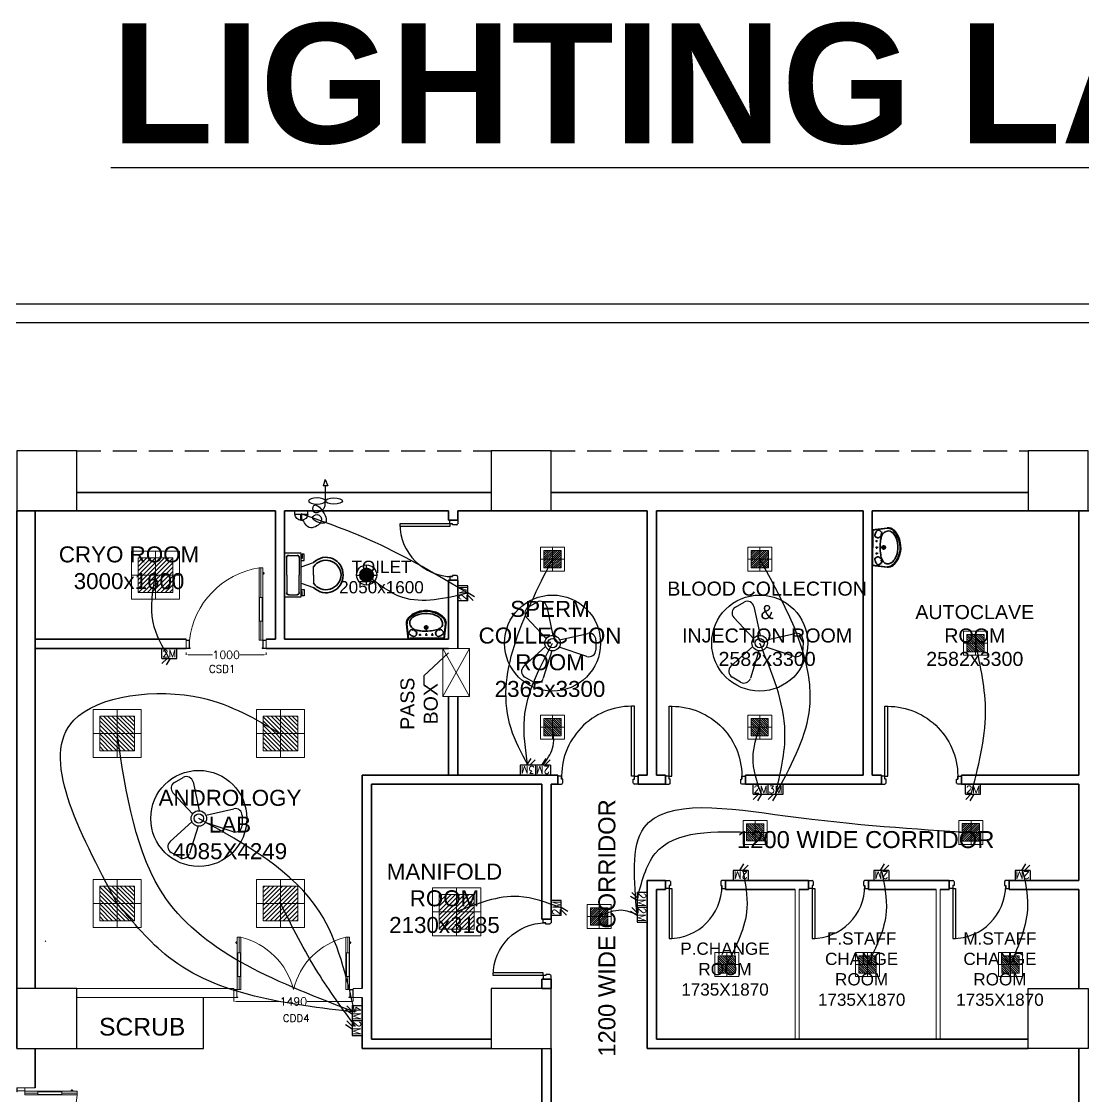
# Model space of a CAD drawing. Extents: x 3505867 to 3988380, y -625948 to -590408.
# Drawn here: x 3564364 to 3577633, y -603838 to -590408 of the extents above; entities that cross this region are included whole.
import ezdxf
from ezdxf.enums import TextEntityAlignment as Align

# ---------------------------------------------------------------- set-up
doc = ezdxf.new("R2010")
doc.units = 0
doc.header["$LTSCALE"] = 6
doc.header["$MEASUREMENT"] = 0
doc.linetypes.add('CONTINU', pattern=[0])
doc.linetypes.add('HIDDEN', pattern=[0.375, 0.25, -0.125])
doc.layers.get('0').update_dxf_attribs({"linetype": 'CONTINUOUS'})
doc.layers.get('Defpoints').update_dxf_attribs({"linetype": 'CONTINUOUS'})
for name, color, linetype, lineweight in [('1200 Door', 144, 'CONTINUOUS', 5), ('Double Leaf Door', 4, 'CONTINUOUS', 18), ('ELE-24W EMERGENCY  LED LIGHT', 5, 'CONTINUOUS', 18), ('ELE-24W LED LIGHT', 1, 'CONTINUOUS', 18), ('ELE-36W EMERGENCY  LED LIGHT', 7, 'CONTINUOUS', 18), ('ELE-36W LED LIGHT', 210, 'CONTINUOUS', 18), ('P-Wall', 36, 'CONTINUOUS', 35), ('Single Leaf Door', 4, 'CONTINUOUS', 18), ('WALL', 10, 'CONTINUOUS', 35), ('WIN', 151, 'CONTINUOUS', 9)]:
    doc.layers.add(name, color=color, linetype=linetype, lineweight=lineweight)
for name, color, linetype in [('24W RAW POWER', 1, 'CONTINUOUS'), ('24W UPS POWER LIGHT', 5, 'CONTINUOUS'), ('Chajja', 7, 'CONTINUOUS'), ('COL', 5, 'CONTINUOUS'), ('DIM', 7, 'CONTINUOUS'), ('DOOR', 44, 'CONTINUOUS'), ('ELE 36W EMERGENCY LIGHT', 5, 'CONTINUOUS'), ('ELE 36W LED LIGHT', 6, 'CONTINUOUS'), ('ELE-1200MM CEILINGFAN', 6, 'CONTINUOUS'), ('ELE-12W LED', 1, 'CONTINUOUS'), ('ELE-2M RAW P.SB', 40, 'CONTINUOUS'), ('ELE-2M UPS P.SB', 3, 'CONTINUOUS'), ('ELE-3M RAW P.SB', 40, 'CONTINUOUS'), ('ELE-4M RAW P.SB', 7, 'CONTINUOUS'), ('ELE-EXHAUST FAN', 10, 'CONTINUOUS'), ('furniture', 33, 'CONTINUOUS'), ('TITLE', 7, 'CONTINUOUS')]:
    doc.layers.add(name, color=color, linetype=linetype)
doc.layers.add('ELE-LIGHTING WIRING', color=7, linetype='CONTINUOUS', true_color=0x63d7b6)
doc.styles.add('ARIAL', font='')
doc.styles.add('ROMANS', font='romans.shx')
doc.styles.get("Standard").update_dxf_attribs({"font": 'SIMPLEX'})
doc.styles.get('ARIAL').set_extended_font_data('Arial')
doc.dimstyles.new('AEPL1', dxfattribs={"dimtxt": 100, "dimasz": 25, "dimexe": 1.25, "dimexo": 50, "dimtad": 0, "dimdec": 0, "dimtxsty": 'ROMANS', "dimcen": 2.5, "dimclrd": 250, "dimclre": 250, "dimadec": 0, "dimazin": 0, "dimtfac": 1, "dimtdec": 0, "dimtmove": 0, "dimatfit": 3, "dimfxl": 1, "dimlwd": 0, "dimlwe": 0, "dimarcsym": 0})
doc.dimstyles.new('TEXT', dxfattribs={"dimscale": 0, "dimtxt": 500, "dimasz": 100, "dimexe": 75, "dimexo": 100, "dimgap": 50, "dimtad": 0, "dimdec": 0, "dimzin": 0, "dimdsep": 46, "dimtxsty": 'ARIAL', "dimblk": 'OBLIQUE', "dimcen": 0.09, "dimdle": 100, "dimclrd": 256, "dimclre": 256, "dimclrt": 6, "dimadec": 0, "dimazin": 0, "dimtfac": 1, "dimtdec": 0, "dimtofl": 0, "dimtmove": 2, "dimatfit": 3, "dimfxl": 1, "dimfrac": 2, "dimtolj": 1, "dimtzin": 0, "dimarcsym": 0})

# ---------------------------------------------------------------- blocks, each defined once
blk = doc.blocks.new('A$C19B8274B')
at = {"layer": 'DOOR'}
for p, q in [((-45, 925), (-80, 925)), ((-80, 50), (-80, 925)), ((-45, 50), (-45, 925)), ((-45, 50), (-80, 50)), ((-955, -50), (-955, -47.5)), ((-940, -35), (-942.5, -35)), ((-60, -35), (-57.5, -35)), ((-45, -50), (-45, -47.5))]:
    blk.add_line(p, q, dxfattribs=at)
for points in [[(-940, 15), (-955, 15), (-955, 50), (-1000, 50), (-1000, -50), (-955, -50)], [(-940, -35), (-940, 15)], [(-60, 15), (-45, 15), (-45, 50), (0, 50), (0, -50), (-45, -50)], [(-60, -35), (-60, 15)]]:
    blk.add_lwpolyline(points, dxfattribs=at)
at = {"layer": 'DOOR', "color": 145}
blk.add_arc((-80, 50), 875, 90, 182.29244, dxfattribs=at)
at = {"layer": 'DOOR'}
for centre, start, end in [((-955, -35), 270, 0), ((-45, -35), 180, 270)]:
    blk.add_arc(centre, 12.5, start, end, dxfattribs=at)
blk = doc.blocks.new('750')
at = {"layer": 'DOOR'}
for p, q in [((-50, 705), (-47.5, 705)), ((-35, 690), (-35, 692.5)), ((-50, 45), (-47.5, 45)), ((-35, 60), (-35, 57.5)), ((50, 45), (50, 80)), ((50, 80), (675, 80)), ((50, 45), (675, 45)), ((675, 45), (675, 80))]:
    blk.add_line(p, q, dxfattribs=at)
for points in [[(15, 690), (15, 705), (50, 705), (50, 750), (-50, 750), (-50, 705)], [(-35, 690), (15, 690)], [(15, 60), (15, 45), (50, 45), (50, 0), (-50, 0), (-50, 45)], [(-35, 60), (15, 60)]]:
    blk.add_lwpolyline(points, dxfattribs=at)
for centre, start, end in [((-35, 705), 180, 270), ((-35, 45), 90, 180)]:
    blk.add_arc(centre, 12.5, start, end, dxfattribs=at)
at = {"layer": 'DOOR', "color": 145}
blk.add_arc((15, 45), 660, 0, 90, dxfattribs=at)
blk = doc.blocks.new('_Oblique')
at = {"color": 0, "linetype": 'ByBlock', "lineweight": -2}
blk.add_line((-0.5, -0.5), (0.5, 0.5), dxfattribs=at)
blk = doc.blocks.new('*D130')
at = {"layer": 'Defpoints', "color": 0, "linetype": 'ByBlock'}
for p in [(-26230, 11392), (-24740, 11392), (-24740, 11287)]:
    blk.add_point(p, dxfattribs=at)
at = {"layer": 'DIM', "color": 250, "linetype": 'ByBlock', "lineweight": 0}
for p, q in [((-26230, 11342), (-26230, 11286)), ((-26205, 11287), (-25655, 11287)), ((-24765, 11287), (-25315, 11287)), ((-24740, 11342), (-24740, 11286))]:
    blk.add_line(p, q, dxfattribs=at)
at = {"layer": 'DIM', "color": 250, "linetype": 'ByBlock'}
for points in [[(-26205, 11291), (-26205, 11283), (-26230, 11287)], [(-24765, 11283), (-24765, 11291), (-24740, 11287)]]:
    blk.add_solid(points, dxfattribs=at)
at = {"layer": 'DIM', "color": 0, "linetype": 'ByBlock', "insert": (-25485, 11287), "char_height": 100, "attachment_point": 5, "style": 'ROMANS'}
blk.add_mtext('1490', dxfattribs=at)
blk = doc.blocks.new('1500x2100x100 DD')
at = {"layer": 'Double Leaf Door'}
for points in [[(49, 264), (54, 264), (54, 560), (49, 560)], [(93, 560), (88, 560), (88, 264), (93, 264)], [(1407, 560), (1412, 560), (1412, 264), (1407, 264)], [(1451, 264), (1446, 264), (1446, 560), (1451, 560)]]:
    blk.add_hatch(color=6, dxfattribs=at).paths.add_polyline_path(points)
at = {"layer": 'Double Leaf Door', "color": 8}
for p, q in [((35, 697), (35, 679)), ((49, 699), (37, 699)), ((37, 677), (49, 677)), ((49, 100), (49, 754)), ((49, 754), (93, 754)), ((49, 699), (49, 677)), ((71, 560), (71, 754)), ((93, 754), (93, 100)), ((1451, 754), (1407, 754)), ((1407, 754), (1407, 100)), ((1429, 560), (1429, 754)), ((1451, 100), (1451, 754)), ((1451, 699), (1463, 699)), ((1451, 699), (1451, 677)), ((1463, 677), (1451, 677)), ((1465, 697), (1465, 679)), ((71, 100), (71, 264)), ((1429, 100), (1429, 264)), ((5, 100), (5, 0)), ((45, 100), (5, 100)), ((5, 0), (45, 0)), ((7, 98), (7, 2)), ((43, 98), (7, 98)), ((7, 2), (45, 2)), ((43, 3), (43, 98)), ((55, 3), (43, 3)), ((45, 5), (45, 100)), ((57, 5), (45, 5)), ((45, 2), (55, 2)), ((45, 0), (57, 0)), ((93, 100), (49, 100)), ((55, 2), (55, 3)), ((57, 0), (57, 5)), ((1407, 100), (1451, 100)), ((1443, 0), (1443, 5)), ((1443, 5), (1455, 5)), ((1455, 0), (1443, 0)), ((1445, 2), (1445, 3)), ((1445, 3), (1457, 3)), ((1455, 2), (1445, 2)), ((1455, 5), (1455, 100)), ((1455, 100), (1495, 100)), ((1493, 2), (1455, 2)), ((1495, 0), (1455, 0)), ((1457, 3), (1457, 98)), ((1457, 98), (1493, 98)), ((1493, 98), (1493, 2)), ((1495, 100), (1495, 0))]:
    blk.add_line(p, q, dxfattribs=at)
at = {"layer": 'Double Leaf Door', "color": 6}
for p, q in [((93, 560), (49, 560)), ((49, 560), (49, 264)), ((54, 264), (54, 560)), ((88, 264), (88, 560)), ((93, 264), (93, 560)), ((1407, 264), (1407, 560)), ((1407, 560), (1451, 560)), ((1412, 264), (1412, 560)), ((1446, 264), (1446, 560)), ((1451, 560), (1451, 264)), ((49, 264), (93, 264)), ((1451, 264), (1407, 264))]:
    blk.add_line(p, q, dxfattribs=at)
at = {"layer": 'Double Leaf Door', "color": 6, "ltscale": 100}
for p, q in [((88, 560), (88, 264)), ((1412, 560), (1412, 264))]:
    blk.add_line(p, q, dxfattribs=at)
at = {"layer": 'Double Leaf Door', "color": 6}
for points in [[(49, 560), (49, 264), (54, 264), (54, 560), (49, 560)], [(93, 560), (93, 264), (88, 264), (88, 560), (93, 560)], [(1407, 560), (1407, 264), (1412, 264), (1412, 560), (1407, 560)], [(1451, 560), (1451, 264), (1446, 264), (1446, 560), (1451, 560)]]:
    blk.add_lwpolyline(points, dxfattribs=at)
at = {"layer": 'Double Leaf Door', "ltscale": 5000}
for points in [[(49, 560), (49, 264), (54, 264), (54, 560), (49, 560)], [(1451, 560), (1451, 264), (1446, 264), (1446, 560), (1451, 560)]]:
    blk.add_lwpolyline(points, dxfattribs=at)
at = {"layer": 'Double Leaf Door', "color": 8}
for centre, radius, start, end in [((35, 688), 3.72, 90, 270), ((37, 697), 1.98, 90, 180), ((37, 679), 1.98, 180, 270), ((-111, -108), 886, 13.5745, 76.6836), ((1611, -108), 886, 103.3164, 166.4255), ((1463, 697), 1.98, 0, 90), ((1463, 679), 1.98, 270, 0), ((1465, 688), 3.72, 270, 90)]:
    blk.add_arc(centre, radius, start, end, dxfattribs=at)
blk = doc.blocks.new('1800x100')
at = {"layer": 'Double Leaf Door'}
for points in [[(101628, -31395), (101633, -31395), (101633, -31098), (101628, -31098)], [(101672, -31098), (101667, -31098), (101667, -31395), (101672, -31395)], [(103256, -31098), (103261, -31098), (103261, -31395), (103256, -31395)], [(103300, -31395), (103295, -31395), (103295, -31098), (103300, -31098)]]:
    blk.add_hatch(color=6, dxfattribs=at).paths.add_polyline_path(points)
at = {"layer": 'Double Leaf Door', "color": 8}
for p, q in [((101613, -30962), (101613, -30980)), ((101628, -30960), (101615, -30960)), ((101615, -30982), (101628, -30982)), ((101628, -31558), (101628, -30904)), ((101628, -30904), (101672, -30904)), ((101628, -30960), (101628, -30982)), ((101650, -31098), (101650, -30904)), ((101672, -30904), (101672, -31558)), ((103300, -30904), (103256, -30904)), ((103256, -30904), (103256, -31558)), ((103278, -31098), (103278, -30904)), ((103300, -31558), (103300, -30904)), ((103300, -30960), (103312, -30960)), ((103300, -30960), (103300, -30982)), ((103312, -30982), (103300, -30982)), ((103314, -30962), (103314, -30980)), ((101650, -31558), (101650, -31395)), ((103278, -31558), (103278, -31395)), ((101584, -31558), (101584, -31658)), ((101624, -31558), (101584, -31558)), ((101586, -31560), (101586, -31656)), ((101622, -31560), (101586, -31560)), ((101622, -31655), (101622, -31560)), ((101624, -31654), (101624, -31558)), ((101672, -31558), (101628, -31558)), ((103256, -31558), (103300, -31558)), ((103304, -31654), (103304, -31558)), ((103304, -31558), (103344, -31558)), ((103306, -31655), (103306, -31560)), ((103306, -31560), (103342, -31560)), ((103342, -31560), (103342, -31656)), ((103344, -31558), (103344, -31658)), ((101584, -31658), (101624, -31658)), ((101586, -31656), (101624, -31656)), ((101634, -31655), (101622, -31655)), ((101636, -31654), (101624, -31654)), ((101624, -31656), (101634, -31656)), ((101624, -31658), (101636, -31658)), ((101634, -31656), (101634, -31655)), ((101636, -31658), (101636, -31654)), ((103292, -31658), (103292, -31654)), ((103292, -31654), (103304, -31654)), ((103304, -31658), (103292, -31658)), ((103294, -31656), (103294, -31655)), ((103294, -31655), (103306, -31655)), ((103304, -31656), (103294, -31656)), ((103342, -31656), (103304, -31656)), ((103344, -31658), (103304, -31658))]:
    blk.add_line(p, q, dxfattribs=at)
at = {"layer": 'Double Leaf Door', "color": 6}
for p, q in [((101672, -31098), (101628, -31098)), ((101628, -31098), (101628, -31395)), ((101633, -31395), (101633, -31098)), ((101667, -31395), (101667, -31098)), ((101672, -31395), (101672, -31098)), ((103256, -31395), (103256, -31098)), ((103256, -31098), (103300, -31098)), ((103261, -31395), (103261, -31098)), ((103295, -31395), (103295, -31098)), ((103300, -31098), (103300, -31395)), ((101628, -31395), (101672, -31395)), ((103300, -31395), (103256, -31395))]:
    blk.add_line(p, q, dxfattribs=at)
at = {"layer": 'Double Leaf Door', "color": 6, "ltscale": 100}
for p, q in [((101667, -31098), (101667, -31395)), ((103261, -31098), (103261, -31395))]:
    blk.add_line(p, q, dxfattribs=at)
at = {"layer": 'Double Leaf Door', "color": 6}
for points in [[(101628, -31098), (101628, -31395), (101633, -31395), (101633, -31098), (101628, -31098)], [(101672, -31098), (101672, -31395), (101667, -31395), (101667, -31098), (101672, -31098)], [(103256, -31098), (103256, -31395), (103261, -31395), (103261, -31098), (103256, -31098)], [(103300, -31098), (103300, -31395), (103295, -31395), (103295, -31098), (103300, -31098)]]:
    blk.add_lwpolyline(points, dxfattribs=at)
at = {"layer": 'Double Leaf Door', "ltscale": 5000}
for points in [[(101628, -31098), (101628, -31395), (101633, -31395), (101633, -31098), (101628, -31098)], [(103300, -31098), (103300, -31395), (103295, -31395), (103295, -31098), (103300, -31098)]]:
    blk.add_lwpolyline(points, dxfattribs=at)
at = {"layer": 'Double Leaf Door', "color": 8}
for centre, radius, start, end in [((101613, -30971), 3.72, 90, 270), ((101615, -30962), 1.98, 90, 180), ((101615, -30980), 1.98, 180, 270), ((101602, -31796), 894, 15.3848, 85.5115), ((103269, -31727), 822, 90.8957, 168.2081), ((103312, -30962), 1.98, 0, 90), ((103312, -30980), 1.98, 270, 0), ((103314, -30971), 3.72, 270, 90)]:
    blk.add_arc(centre, radius, start, end, dxfattribs=at)
blk = doc.blocks.new('*D134')
at = {"layer": 'Defpoints', "color": 0, "linetype": 'ByBlock'}
for p in [(-26825, 15699), (-25825, 15699), (-25825, 15618)]:
    blk.add_point(p, dxfattribs=at)
at = {"layer": 'DIM', "color": 250, "linetype": 'ByBlock', "lineweight": 0}
for p, q in [((-26825, 15649), (-26825, 15617)), ((-26800, 15618), (-26495, 15618)), ((-25850, 15618), (-26155, 15618)), ((-25825, 15649), (-25825, 15617))]:
    blk.add_line(p, q, dxfattribs=at)
at = {"layer": 'DIM', "color": 250, "linetype": 'ByBlock'}
for points in [[(-26800, 15622), (-26800, 15614), (-26825, 15618)], [(-25850, 15614), (-25850, 15622), (-25825, 15618)]]:
    blk.add_solid(points, dxfattribs=at)
at = {"layer": 'DIM', "color": 0, "linetype": 'ByBlock', "insert": (-26325, 15618), "char_height": 100, "attachment_point": 5, "style": 'ROMANS'}
blk.add_mtext('1000', dxfattribs=at)
blk = doc.blocks.new('1000x2100x100 SD')
at = {"layer": 'Single Leaf Door'}
for points in [[(44, 339), (49, 339), (49, 635), (44, 635)], [(88, 635), (83, 635), (83, 339), (88, 339)]]:
    blk.add_hatch(color=6, dxfattribs=at).paths.add_polyline_path(points)
at = {"layer": 'Single Leaf Door', "color": 8}
for p, q in [((30, 947), (30, 929)), ((44, 949), (32, 949)), ((44, 100), (44, 1004)), ((44, 1004), (88, 1004)), ((44, 949), (44, 927)), ((66, 635), (66, 1004)), ((88, 1004), (88, 100)), ((32, 927), (44, 927)), ((66, 100), (66, 339)), ((0, 100), (0, 0)), ((40, 100), (0, 100)), ((0, 0), (40, 0)), ((2, 98), (2, 2)), ((38, 98), (2, 98)), ((2, 2), (40, 2)), ((38, 3), (38, 98)), ((50, 3), (38, 3)), ((40, 5), (40, 100)), ((52, 5), (40, 5)), ((40, 2), (50, 2)), ((40, 0), (52, 0)), ((88, 100), (44, 100)), ((50, 2), (50, 3)), ((52, 0), (52, 5)), ((948, 5), (960, 5)), ((948, 0), (948, 5)), ((960, 0), (948, 0)), ((950, 3), (962, 3)), ((950, 2), (950, 3)), ((960, 2), (950, 2)), ((960, 5), (960, 100)), ((960, 100), (1000, 100)), ((998, 2), (960, 2)), ((1000, 0), (960, 0)), ((962, 3), (962, 98)), ((962, 98), (998, 98)), ((998, 98), (998, 2)), ((1000, 100), (1000, 0))]:
    blk.add_line(p, q, dxfattribs=at)
at = {"layer": 'Single Leaf Door', "color": 6}
for p, q in [((88, 635), (44, 635)), ((44, 635), (44, 339)), ((49, 339), (49, 635)), ((83, 339), (83, 635)), ((88, 339), (88, 635)), ((44, 339), (88, 339))]:
    blk.add_line(p, q, dxfattribs=at)
at = {"layer": 'Single Leaf Door', "color": 6, "ltscale": 100}
blk.add_line((83, 635), (83, 339), dxfattribs=at)
at = {"layer": 'Single Leaf Door', "color": 6}
for points in [[(44, 635), (44, 339), (49, 339), (49, 635), (44, 635)], [(88, 635), (88, 339), (83, 339), (83, 635), (88, 635)]]:
    blk.add_lwpolyline(points, dxfattribs=at)
at = {"layer": 'Single Leaf Door', "ltscale": 5000}
blk.add_lwpolyline([(44, 635), (44, 339), (49, 339), (49, 635), (44, 635)], dxfattribs=at)
at = {"layer": 'Single Leaf Door', "color": 8}
for centre, radius, start, end in [((30, 938), 3.72, 90, 270), ((32, 947), 1.98, 90, 180), ((-69, -20), 1036, 6.6418, 81.2791), ((32, 929), 1.98, 180, 270)]:
    blk.add_arc(centre, radius, start, end, dxfattribs=at)
blk = doc.blocks.new('rhej')
at = {"color": 8, "lineweight": 25}
for p, q in [((310, 279), (310, -264)), ((517, 279), (310, 279)), ((517, 8), (517, 279)), ((310, 111), (155, 163)), ((272, 189), (272, 266)), ((272, 266), (298, 266)), ((310, 189), (272, 189)), ((298, 266), (298, 215)), ((298, 215), (310, 215)), ((336, 228), (336, 8)), ((466, 254), (362, 254)), ((491, 8), (491, 228)), ((155, 8), (155, 111)), ((155, 8), (155, -96)), ((336, -212), (336, 8)), ((491, 8), (491, -212)), ((517, -264), (517, 8)), ((310, -96), (155, -147)), ((272, -173), (272, -251)), ((310, -173), (272, -173)), ((272, -251), (298, -251)), ((298, -251), (298, -199)), ((298, -199), (310, -199)), ((310, -264), (517, -264)), ((466, -238), (362, -238))]:
    blk.add_line(p, q, dxfattribs=at)
at = {"color": 8, "extrusion": (0, 0, -1)}
for centre, major_axis, start_param, end_param in [((0, 16), (151, -151), 2.319632, 4.738539), ((1, 2), (-134, -134), 0.814663, 3.31238), ((359, 231), (-16.2, -16.2), 0.643501, 2.498091), ((469, 231), (16.2, -16.2), 3.785094, 5.639684), ((0, 0), (-151, -151), 4.686239, 7.105146), ((1, 13), (-134, -134), 4.541602, 7.039318), ((359, -215), (-16.2, -16.2), -0.927295, 0.927295), ((469, -215), (16.2, -16.2), 5.35589, 7.21048)]:
    blk.add_ellipse(centre, major_axis=major_axis, ratio=1, start_param=start_param, end_param=end_param, dxfattribs=at)
blk = doc.blocks.new('u46')
at = {"color": 8, "lineweight": 25}
for p, q in [((-10, 228), (175, 249)), ((-10, 220), (181, 242)), ((-1, -209), (1, 209)), ((57, 81), (29, 81)), ((62, 2), (29, 2)), ((44, 93), (44, 67)), ((44, 14), (44, -13)), ((163, 3), (102, 3)), ((133, -27), (133, 33)), ((62, -73), (29, -73)), ((44, -61), (44, -87)), ((-10, -216), (181, -238)), ((-10, -224), (175, -245))]:
    blk.add_line(p, q, dxfattribs=at)
at = {"color": 8, "extrusion": (0, 0, -1)}
for centre, major_axis, start_param, end_param in [((56, 154), (0, 34), 4.33982, 5.202657), ((65, 170), (0.3, 49.2), 3.359735, 4.09512), ((145, 128), (1, 126), -1.238036, -0.892193), ((66, 199), (0, 20.7), -1.101507, 0.481509), ((57, 163), (-0.3, 56.9), 0.324902, 0.965135), ((104, 118), (-0.2, 26.8), -1.278641, -0.487266), ((96, 136), (0, 7.39), -0.727724, 1.373337), ((208, 103), (0, 110), -1.431017, -0.436146), ((110, 167), (-6.08, 6.08), 4.867594, 6.265028), ((110, 165), (5.47, 5.47), 2.097053, 3.541809), ((90, 185), (0, 17.9), 0.880684, 2.260744), ((190, 138), (0, 70.9), -0.405199, 0.56573), ((188, 150), (0, 99.5), -0.132539, 0.848731), ((186, 148), (0.1, 94.4), -0.049658, 0.838116), ((154, 79), (0, 140), 0.557563, 1.193786), ((57, 20), (0, 275), 0.806541, 1.180915), ((50, 14), (0, 294), 0.809856, 1.41441), ((44, 81), (0.02, 6.43), 3.139035, 9.42222), ((44, 2), (0.08, 6.43), 3.12883, 9.412015), ((62, 153), (0, 31.9), 2.620328, 3.422401), ((820, -1), (0, 732), -1.56667, -1.474079), ((888, 37), (1, 801), 4.558159, 4.668067), ((387, 48), (0, 296), -1.495794, -1.328336), ((133, 3), (0, 21.6), 3.141254, 9.424439), ((133, 3), (-0.1, 15.5), 3.145308, 9.428493), ((133, 3), (0, 10.9), 3.142047372431534, 9.42523267961112), ((13, 7), (0, 298), 1.141495, 1.637774), ((35, 3), (0, 303), 1.155365, 1.952189), ((72, -2), (0, 274), 1.346594, 1.865175), ((65, -164), (0.1, 49.2), -0.960797, -0.225412), ((44, -73), (0.02, 6.43), 3.139035, 9.42222), ((62, -147), (-0.1, 31.9), -0.276767, 0.525307), ((104, -111), (0.2, 26.8), 3.628858, 4.420234), ((97, -128), (-0.03, 8.55), 1.455188, 3.796569), ((263, -74), (0, 167), 4.181112, 4.641559), ((56, -13), (0, 287), 1.808981, 2.322804), ((62, -11), (0, 247), 1.579809, 2.112792), ((124, -52), (0, 200), 1.868215, 2.281789), ((56, -148), (0, 34), 4.222121, 5.084958), ((145, -122), (0, 126), 4.027191, 4.373034), ((66, -193), (0, 20.7), 2.661884, 4.2449), ((57, -157), (0.3, 56.9), 2.176458, 2.816691), ((110, -161), (-6.08, 6.08), 4.730546, 6.12798), ((111, -159), (6.17, 6.17), 4.354779, 6.027124), ((90, -178), (0, 17.9), 0.880848, 2.260908), ((193, -126), (0, 80.1), 3.554495, 4.299548), ((181, -107), (0, 94.7), 2.890537, 3.362984), ((185, -162), (-0.1, 83.2), 2.850118, 3.264751), ((188, -160), (0, 78.1), 2.562376, 3.231693), ((163, -80), (0, 126), 2.054055, 2.802751), ((187, -138), (0, 106), 2.310552, 2.942572), ((172, -117), (0, 123), 2.127435, 2.640092)]:
    blk.add_ellipse(centre, major_axis=major_axis, ratio=1, start_param=start_param, end_param=end_param, dxfattribs=at)
blk = doc.blocks.new('2M UPS SB')
at = {"layer": 'ELE-2M UPS P.SB', "color": 3}
for p, q in [((-134, 160), (-69, 265)), ((-88, 160), (-3, 245)), ((-240, 160), (-240, 0)), ((0, 160), (-240, 160)), ((0, 160), (0, 0))]:
    blk.add_line(p, q, dxfattribs=at)
blk.add_text('2M', height=120, rotation=180, dxfattribs=at).set_placement((-6, 143))
blk = doc.blocks.new('A$C07FB25EA')
at = {"layer": 'ELE-1200MM CEILINGFAN', "color": 3}
for p, q in [((0.26, 2.64), (3.17, 12.07)), ((6.53, 13.37), (9.47, 11.64)), ((9.84, 7.94), (2.36, 1.21)), ((-11.8, 4.55), (-2.22, 1.44)), ((-14.84, -1.03), (-14.81, 2.38)), ((-2.41, -1.1), (-12.04, -3.29)), ((1.96, -12.49), (-0.13, -2.65)), ((2.16, -1.54), (8.87, -8.78)), ((8.31, -12.34), (5.35, -14.02))]:
    blk.add_line(p, q, dxfattribs=at)
at = {"layer": 'ELE-1200MM CEILINGFAN', "color": 5, "ltscale": 10}
blk.add_circle((0, 0), 16.45, dxfattribs=at)
at = {"layer": 'ELE-1200MM CEILINGFAN', "color": 3}
for radius in [2.65, 1.58]:
    blk.add_circle((0, 0), radius, dxfattribs=at)
for centre, start, end in [((5.36, 11.38), 59.5281, 162.5229), ((8.3, 9.66), 311.9493, 59.5281), ((-12.51, 2.36), 71.9493, 179.5281), ((-12.54, -1.05), 179.5281, 282.5229), ((7.18, -10.34), 299.5281, 42.5229), ((4.21, -12.02), 191.9493, 299.5281)]:
    blk.add_arc(centre, 2.3, start, end, dxfattribs=at)
blk = doc.blocks.new('ELE.EMERGENCY 40W LED LIGHT')
at = {"layer": 'ELE-36W EMERGENCY  LED LIGHT'}
h = blk.add_hatch(dxfattribs=at)
h.set_pattern_fill('ANSI31', color=5, scale=300, style=0)
h.paths.add_polyline_path([(-208, -208), (-208, 208), (208, 208), (208, -208)])
for p, q in [((0, 288), (0, -288)), ((-288, 0), (288, 0))]:
    blk.add_line(p, q, dxfattribs=at)
for points in [[(-288, -288), (-288, 288), (288, 288), (288, -288)], [(-208, -208), (-208, 208), (208, 208), (208, -208)]]:
    blk.add_lwpolyline(points, close=True, dxfattribs=at)
blk = doc.blocks.new('light300x600')
at = {"layer": 'ELE-36W LED LIGHT', "lineweight": 0}
for p, q in [((918215, -78407), (918215, -79007)), ((918815, -78407), (918215, -78407)), ((918515, -78407), (918515, -79007)), ((918815, -79007), (918815, -78407)), ((918298, -78491), (918299, -78491)), ((918298, -78544), (918352, -78491)), ((918298, -78597), (918405, -78491)), ((918298, -78650), (918458, -78491)), ((918298, -78703), (918511, -78491)), ((918298, -78756), (918564, -78491)), ((918298, -78809), (918617, -78491)), ((918298, -78862), (918670, -78491)), ((918298, -78916), (918723, -78491)), ((918298, -78491), (918298, -78924)), ((918731, -78491), (918298, -78491)), ((918343, -78924), (918731, -78536)), ((918731, -78924), (918731, -78491)), ((918396, -78924), (918731, -78589)), ((918449, -78924), (918731, -78642)), ((918502, -78924), (918731, -78695)), ((918215, -78707), (918815, -78707)), ((918555, -78924), (918731, -78748)), ((918608, -78924), (918731, -78801)), ((918298, -78924), (918731, -78924)), ((918661, -78924), (918731, -78854)), ((918714, -78924), (918731, -78907)), ((918215, -79007), (918815, -79007))]:
    blk.add_line(p, q, dxfattribs=at)
blk = doc.blocks.new('24w led light')
at = {"layer": 'ELE-24W LED LIGHT', "color": 1, "lineweight": 0}
for p, q in [((159, 159), (-160, 159)), ((-160, 159), (-160, -160)), ((-1, -160), (-1, 159)), ((159, -160), (159, 159)), ((115, 115), (-116, 115)), ((-116, 115), (-116, -116)), ((110, -116), (-116, 110)), ((82, -116), (-116, 82)), ((54, -116), (-116, 54)), ((26, -116), (-116, 26)), ((115, -92), (-92, 115)), ((115, -64), (-64, 115)), ((115, -35), (-35, 115)), ((115, -7), (-7, 115)), ((115, 21), (21, 115)), ((115, 49), (49, 115)), ((115, 77), (77, 115)), ((115, 106), (106, 115)), ((115, -116), (115, 115)), ((-160, -1), (159, -1)), ((-3, -116), (-116, -3)), ((-31, -116), (-116, -31)), ((-59, -116), (-116, -59)), ((-87, -116), (-116, -87)), ((-115, -116), (-116, -115)), ((-116, -116), (115, -116)), ((-160, -160), (159, -160))]:
    blk.add_line(p, q, dxfattribs=at)
blk = doc.blocks.new('24w led emeregency')
at = {"layer": 'ELE-24W EMERGENCY  LED LIGHT'}
h = blk.add_hatch(dxfattribs=at)
h.set_pattern_fill('ANSI31', scale=166.67, style=0)
h.paths.add_polyline_path([(-115, -115), (-115, 115), (115, 115), (115, -115)])
at = {"layer": 'ELE-24W EMERGENCY  LED LIGHT', "color": 5}
for p, q in [((0, 160), (0, -160)), ((-160, 0), (160, 0))]:
    blk.add_line(p, q, dxfattribs=at)
for points in [[(-160, -160), (-160, 160), (160, 160), (160, -160)], [(-115, -115), (-115, 115), (115, 115), (115, -115)]]:
    blk.add_lwpolyline(points, close=True, dxfattribs=at)
blk = doc.blocks.new('18W LED')
at = {"layer": 'ELE-12W LED'}
h = blk.add_hatch(dxfattribs=at)
h.set_pattern_fill('ANSI31', color=252)
h.set_pattern_definition([(45, (-1135553.9097, 459369.4158), (-2.24506403, 2.24506403), [])])
edge = h.paths.add_edge_path()
edge.add_arc((0, 0), 85.7, 0, 360)
at = {"layer": 'ELE-12W LED', "color": 1}
for p, q in [((-126, 0), (126, 0)), ((0, -126), (0, 126))]:
    blk.add_line(p, q, dxfattribs=at)
for radius in [126, 85.7]:
    blk.add_circle((0, 0), radius, dxfattribs=at)
blk = doc.blocks.new('A$C44D17E71')
at = {"layer": 'ELE-EXHAUST FAN', "color": 1}
for p, q in [((-13.3, 0.72), (-9.75, 2.1)), ((-13.3, 0.72), (-9.75, -0.48)), ((-9.75, 2.1), (-9.75, -0.48)), ((-0.97, 0.81), (-9.75, 0.81)), ((6.62, -9.32), (4.71, -9.31)), ((4.71, -9.31), (4.71, -16.8)), ((6.59, -16.81), (6.62, -9.32)), ((6.59, -16.81), (4.71, -16.8)), ((6.61, -12.95), (10.07, -12.97)), ((6.61, -13.55), (10.06, -13.57))]:
    blk.add_line(p, q, dxfattribs=at)
blk.add_ellipse((-0.97, 5.64), major_axis=(0, -4.83), ratio=0.36355, dxfattribs=at)
at = {"layer": 'ELE-EXHAUST FAN', "color": 1, "extrusion": (0, 0, -1)}
blk.add_ellipse((-0.97, -4.02), major_axis=(0, 4.83), ratio=0.36355, dxfattribs=at)
blk.add_ellipse((6.31, -13.06), major_axis=(0.02, 3.76), ratio=1, start_param=0.079283, end_param=3.06231, dxfattribs=at)
at = {"layer": 'ELE-EXHAUST FAN', "color": 1}
blk.add_open_spline([(-1.04, 0.81), (-0.79, -0.3), (3.44, 2.5), (7.59, -7.04), (-0.96, -5.98), (5.22, 0.41), (14.27, 3.09), (9.16, -9.39), (5.43, -2.53), (11.73, 0.02), (16.82, -10.79), (10.14, -10.71), (10.07, -12.97)], degree=3, knots=[0, 0, 0, 0, 6.261699, 12.352893, 15.787239, 21.858742, 28.752755, 35.678217, 39.225495, 45.354107, 53.693878, 67.421453, 67.421453, 67.421453, 67.421453], dxfattribs=at)
blk = doc.blocks.new('2M SB')
at = {"layer": 'ELE-2M RAW P.SB'}
for p, q in [((-134, 160), (-69, 265)), ((-88, 160), (-3, 245)), ((-240, 160), (-240, 0)), ((0, 160), (-240, 160)), ((0, 160), (0, 0))]:
    blk.add_line(p, q, dxfattribs=at)
blk.add_text('2M', height=120, rotation=180, dxfattribs=at).set_placement((-6, 143))
blk = doc.blocks.new('TEWSER')
at = {"layer": 'ELE-3M RAW P.SB'}
for p, q in [((0, 0), (125, 0)), ((0, 0), (0, -188)), ((0, -105), (-82, -54)), ((0, -69), (-66, -3)), ((0, -188), (125, -188))]:
    blk.add_line(p, q, dxfattribs=at)
blk.add_text('3M', height=93.8, rotation=270, dxfattribs=at).set_placement((13, -5))
blk = doc.blocks.new('4M P.SB')
at = {"layer": 'ELE-2M RAW P.SB'}
for p, q in [((0, 0), (3.33, 0)), ((0, 0), (0, -5)), ((0, -2.79), (-2.19, -1.44)), ((0, -1.84), (-1.77, -0.07)), ((0, -5), (3.33, -5))]:
    blk.add_line(p, q, dxfattribs=at)
blk.add_text('4M', height=2.5, rotation=270, dxfattribs=at).set_placement((0.35, -0.13))
blk = doc.blocks.new('CIVIL IVF')
at = {"layer": 'Chajja', "color": 8, "linetype": 'HIDDEN', "ltscale": 200}
for p, q in [((-28190, 18165.2), (-23015, 18165.2)), ((-22265, 18165.2), (-16305, 18165.2))]:
    blk.add_line(p, q, dxfattribs=at)
at = {"layer": 'COL', "color": 8}
for points in [[(-28940, 17415.2), (-28190, 17415.2), (-28190, 18165.2), (-28940, 18165.2)], [(-23015, 17415.2), (-22265, 17415.2), (-22265, 18165.2), (-23015, 18165.2)], [(-16305, 17415.2), (-15555, 17415.2), (-15555, 18165.2), (-16305, 18165.2)], [(-28940, 10700.2), (-28190, 10700.2), (-28190, 11450.2), (-28940, 11450.2)], [(-22265, 10700.2), (-22265, 11450.2), (-23015, 11450.2), (-23015, 10700.2)], [(-16305, 10700.2), (-16305, 11450.2), (-15555, 11450.2), (-15555, 10700.2)]]:
    blk.add_lwpolyline(points, close=True, dxfattribs=at)
at = {"layer": 'furniture', "color": 8, "linetype": 'Continuous'}
for p, q in [((-26610, 10700.2), (-26610, 11335.2)), ((-28190, 10700.2), (-26610, 10700.2))]:
    blk.add_line(p, q, dxfattribs=at)
at = {"layer": 'P-Wall', "color": 8, "lineweight": 0}
for p, q in [((-19215, 12685.2), (-19215, 10815.2)), ((-19165, 12685.2), (-19165, 10815.2)), ((-17455, 12685.2), (-17455, 10815.2)), ((-17405, 12685.2), (-17405, 10815.2))]:
    blk.add_line(p, q, dxfattribs=at)
at = {"layer": 'WALL', "color": 8, "linetype": 'ByBlock'}
for p, q in [((-23015, 17645.2), (-28190, 17645.2)), ((-16305, 17645.2), (-22265, 17645.2)), ((-28710, 17415.2), (-28710, 11450.2)), ((-28710, 17415.2), (-28710, 11450.2)), ((-25710, 17415.2), (-28190, 17415.2)), ((-25710, 15815.2), (-25710, 17415.2)), ((-23545, 17415.2), (-25595, 17415.2)), ((-25595, 15815.2), (-25595, 17415.2)), ((-23545, 17300.2), (-23545, 17415.2)), ((-23430, 17300.2), (-23430, 17415.2)), ((-21065, 17415.2), (-23430, 17415.2)), ((-21065, 14115.2), (-21065, 17415.2)), ((-20950, 14115.2), (-20950, 17415.2)), ((-18367.5, 17415.2), (-20950, 17415.2)), ((-18367.5, 14115.2), (-18367.5, 17415.2)), ((-16305, 17415.2), (-18252.5, 17415.2)), ((-18252.5, 14115.2), (-18252.5, 17415.2)), ((-15670, 15800.2), (-15670, 17415.2)), ((-23430, 17300.2), (-23545, 17300.2)), ((-23545, 15815.2), (-23545, 16550.2)), ((-23430, 16550.2), (-23545, 16550.2)), ((-23430, 15699.2), (-23430, 16550.2)), ((-26825, 15815.2), (-28710, 15815.2)), ((-25710, 15815.2), (-25825, 15815.2)), ((-23545, 15815.2), (-25595, 15815.2)), ((-15670, 14115.2), (-15670, 15800.2)), ((-26825, 15699.2), (-28710, 15699.2)), ((-23545, 15699.2), (-25825, 15699.2)), ((-23545, 14115.2, -101230.8), (-23545, 15099.2, -101230.8)), ((-23430, 14115.2), (-23430, 15099.2)), ((-22179.1, 14115.2), (-24625, 14115.2)), ((-24625, 11450.2), (-24625, 14115.2)), ((-22179.1, 14115.2), (-22179.1, 14000.2)), ((-21065, 14115.2), (-21179.1, 14115.2)), ((-21179.1, 14115.2), (-21179.1, 14000.2)), ((-21065, 14115.2), (-21179.1, 14115.2)), ((-20835.9, 14115.2), (-20950, 14115.2)), ((-20835.9, 14115.2), (-20835.9, 14000.2)), ((-18367.5, 14115.2), (-19835.9, 14115.2)), ((-19835.9, 14115.2), (-19835.9, 14000.2)), ((-18138.4, 14115.2), (-18252.5, 14115.2)), ((-18138.4, 14115.2), (-18138.4, 14000.2)), ((-15670, 14115.2), (-17138.4, 14115.2)), ((-17138.4, 14115.2), (-17138.4, 14000.2)), ((-22380, 14000.2), (-24510, 14000.2)), ((-24510, 10815.2), (-24510, 14000.2)), ((-22380, 12315.2), (-22380, 14000.2)), ((-22179.1, 14000.2), (-22265, 14000.2)), ((-22265, 12315.2), (-22265, 14000.2)), ((-20835.9, 14000.2), (-21179.1, 14000.2)), ((-18138.4, 14000.2), (-19835.9, 14000.2)), ((-15670, 14000.2), (-17138.4, 14000.2)), ((-15670, 12800.2), (-15670, 14000.2)), ((-21065, 10700.2), (-21065, 12800.2)), ((-20835, 12800.2), (-21065, 12800.2)), ((-20835, 12685.2), (-20835, 12800.2)), ((-19050, 12800.2), (-20085, 12800.2)), ((-20085, 12685.2), (-20085, 12800.2)), ((-19050, 12685.2), (-19050, 12800.2)), ((-17290, 12800.2), (-18300, 12800.2)), ((-18300, 12685.2), (-18300, 12800.2)), ((-17290, 12685.2), (-17290, 12800.2)), ((-15670, 12800.2), (-16540, 12800.2)), ((-16540, 12685.2), (-16540, 12800.2)), ((-20950, 10815.2), (-20950, 12685.2)), ((-20835, 12685.2), (-20950, 12685.2)), ((-19215, 12685.2), (-20085, 12685.2)), ((-19050, 12685.2), (-19165, 12685.2)), ((-17455, 12685.2), (-18300, 12685.2)), ((-17290, 12685.2), (-17405, 12685.2)), ((-15670, 12685.2), (-16540, 12685.2)), ((-15670, 11450.2), (-15670, 12685.2)), ((-22380, 12315.2), (-22265, 12315.2)), ((-22380, 11450.2), (-22380, 11565.2)), ((-22380, 11565.2), (-22265, 11565.2)), ((-22265, 11565.2), (-22265, 11450.2)), ((-22380, 11450.2), (-22265, 11450.2)), ((-24625, 10700.2), (-24625, 11335.2)), ((-23015, 10815.2), (-24510, 10815.2)), ((-20950, 10815.2), (-16305, 10815.2)), ((-28710, 10209.7), (-28710, 10699.2)), ((-23015, 10700.2), (-24625, 10700.2)), ((-22380, 9360.2), (-22380, 10700.2)), ((-22265, 9360.2), (-22265, 10700.2)), ((-21065, 10700.2), (-16305, 10700.2)), ((-15670, 9925.2), (-15670, 10700.2))]:
    blk.add_line(p, q, dxfattribs=at)
at = {"layer": 'WALL', "color": 8, "lineweight": 0}
for p, q in [((-26530, 17415.2), (-28710, 17415.2)), ((-26825, 15815.2), (-26825, 15699.2)), ((-25825, 15815.2), (-25825, 15699.2)), ((-15670, 15800.2), (-15670, 15800.2)), ((-24510, 14115.2), (-22380, 14115.2)), ((-24510, 14000.2), (-22380, 14000.2)), ((-28190, 11450.2), (-26230, 11450.2)), ((-26230, 11450.2), (-26230, 11335.2)), ((-24740, 11450.2), (-24625, 11450.2)), ((-24740, 11450.2), (-24740, 11335.2)), ((-28190, 11335.2), (-26230, 11335.2)), ((-24740, 11335.2), (-24625, 11335.2)), ((-28825, 10700.2), (-28595, 10700.2)), ((-23015, 10700.2), (-22265, 10700.2)), ((-28940, 10209.7), (-28710, 10209.7))]:
    blk.add_line(p, q, dxfattribs=at)
at = {"layer": 'WALL', "linetype": 'ByBlock'}
blk.add_line((-28577.3, 12035.1), (-28586.5, 12044.3), dxfattribs=at)
at = {"layer": 'WALL', "color": 8, "linetype": 'ByBlock'}
for points in [[(-28940, 10700.2), (-28940, 17415.2), (-26110, 17415.2)], [(-16817.6, 17415.2), (-13102.8, 17415.2)]]:
    blk.add_lwpolyline(points, dxfattribs=at)
at = {"layer": 'WIN', "color": 8, "linetype": 'Continuous'}
for p, q in [((-23285.8, 15099.2), (-23615.8, 15699.2)), ((-23615.8, 15099.2), (-23285.8, 15699.2))]:
    blk.add_line(p, q, dxfattribs=at)
blk.add_lwpolyline([(-23615.8, 15099.2), (-23285.8, 15099.2), (-23285.8, 15699.2), (-23615.8, 15699.2)], close=True, dxfattribs=at)
at = {"layer": 'DOOR', "color": 8}
for p, rotation in [((-23480, 17300.2), 180), ((-20835, 12750.2), 270), ((-19050, 12750.2), 270), ((-17290, 12750.2), 270)]:
    blk.add_blockref('750', p, dxfattribs=dict(at, rotation=rotation))
at = {"layer": 'DOOR', "color": 8, "linetype": 'Continuous'}
blk.add_blockref('A$C19B8274B', (-21179.1, 14050.2), dxfattribs=at)
at = {"layer": 'DOOR', "color": 8, "linetype": 'Continuous', "xscale": -1}
for p in [(-20835.9, 14050.2), (-18138.4, 14050.2)]:
    blk.add_blockref('A$C19B8274B', p, dxfattribs=at)
at = {"layer": 'DOOR', "color": 8, "xscale": -1}
blk.add_blockref('750', (-22315, 11565.2), dxfattribs=at)
at = {"layer": 'Double Leaf Door', "color": 8}
blk.add_blockref('1500x2100x100 DD', (-26235, 11335.2), dxfattribs=at)
at = {"layer": 'Double Leaf Door', "color": 8, "rotation": 270}
blk.add_blockref('1800x100', (2718.5, 111793.4), dxfattribs=at)
at = {"layer": 'Single Leaf Door', "color": 8, "xscale": -1}
blk.add_blockref('1000x2100x100 SD', (-25825, 15699.2), dxfattribs=at)
at = {"layer": 'WALL', "color": 8, "linetype": 'ByBlock'}
blk.add_blockref('u46', (-18242.3, 16957), dxfattribs=at)
for name, p, rotation in [('rhej', (-25077.7, 16623), 180), ('u46', (-23822.9, 15825.4), 90)]:
    blk.add_blockref(name, p, dxfattribs=dict(at, rotation=rotation))
at = {"layer": '1200 Door', "color": 8, "linetype": 'ByBlock', "style": 'ROMANS'}
for s, p in [('CSD1', (-26540.5, 15394.3, -35804.4)), ('CDD4', (-25617.2, 11031.3, -35804.4))]:
    blk.add_text(s, height=94.18, dxfattribs=at).set_placement(p)
at = {"layer": 'DIM', "color": 8, "style": 'ARIAL'}
blk.add_text('1200 WIDE CORRIDOR', height=212.5, rotation=90, dxfattribs=at).set_placement((-21398.3, 12206), align=Align.BOTTOM_CENTER)
blk.add_text('1200 WIDE CORRIDOR', height=212.5, dxfattribs=at).set_placement((-18334, 13140), align=Align.BOTTOM_CENTER)
at = {"layer": 'DIM', "color": 8, "attachment_point": 5, "style": 'ARIAL'}
for s, insert, char_height, width in [('CRYO ROOM 3000x1600', (-27539, 16704.8), 200, 1982.81), ('TOILET\\P2050x1600', (-24384.7, 16589.2), 153, 1626.956), ('BLOOD COLLECTION \\P&\\PINJECTION ROOM\\P2582x3300', (-19566, 16004.8), 175.567, 2637.717), ('SPERM COLLECTION ROOM 2365x3300', (-22278.3, 15690.7), 200, 1980.803), ('\\PAUTOCLAVE\\PROOM\\P2582x3300', (-16970.9, 16004.8), 175.57, 1589.812), ('ANDROLOGY\\PLAB\\P4085X4249', (-26277.6, 13496.8), 200, 1980.803), ('MANIFOLD\\PROOM\\P2130x3185', (-23597.3, 12575), 200, 1980.803), ('F.STAFF\\PCHANGE\\PROOM\\P1735X1870', (-18384.9, 11691), 153, 1198.956), ('M.STAFF\\PCHANGE\\PROOM\\P1735X1870', (-16656.7, 11691), 153, 1198.956), ('P.CHANGE\\PROOM\\P1735X1870', (-20092.3, 11691), 153, 1198.956)]:
    blk.add_mtext(s, dxfattribs=dict(at, insert=insert, char_height=char_height, width=width))
at = {"layer": 'DIM', "color": 8, "linetype": 'Continuous', "insert": (-23913.7, 15007.2, -101230.8), "char_height": 175, "width": 1149.25, "attachment_point": 5, "rotation": 90, "style": 'ARIAL'}
blk.add_mtext('PASS BOX', dxfattribs=at)
at = {"layer": 'furniture', "color": 8, "linetype": 'Continuous', "insert": (-27374.8, 11154), "char_height": 220.41, "width": 1257.81, "attachment_point": 5, "style": 'ARIAL'}
blk.add_mtext('\\PSCRUB', dxfattribs=at)
at = {"layer": 'DIM', "color": 8, "linetype": 'ByBlock'}
dim = blk.add_linear_dim(base=(-25825, 15618.3), p1=(-26825, 15699.2), p2=(-25825, 15699.2), dimstyle='AEPL1', dxfattribs=at)
dim.commit()
dim.dimension.update_dxf_attribs({"geometry": '*D134', "text_midpoint": (-26325, 15618.3)})
dim = blk.add_linear_dim(base=(-24740, 11287.3), p1=(-26230, 11392.2), p2=(-24740, 11392.2), dimstyle='AEPL1', dxfattribs=at)
dim.commit()
dim.dimension.update_dxf_attribs({"geometry": '*D130', "text_midpoint": (-25485, 11287.3), "dimtype": 160})
at = {"layer": 'WIN', "color": 8, "linetype": 'Continuous'}
blk.add_leader([(-23545, 15644.2, -101230.8), (-23856.5, 15355.6, -101230.8), (-23856.5, 15237.9, -101230.8)], dimstyle='TEXT', override={"dimscale": 1, "dimtxt": 200, "dimasz": 50, "dimfxl": 0.18}, dxfattribs=at)

msp = doc.modelspace()

# ---------------------------------------------------------------- linework, layer by layer
for points in [[(3600400.2, -593936.6), (3600400.2, -625948), (3555319, -625948), (3555319, -593936.6)], [(3600168.4, -594168.4), (3600168.4, -625716.2), (3555550.8, -625716.2), (3555550.8, -594168.4)]]:
    msp.add_lwpolyline(points, close=True)
at = {"layer": 'ELE-LIGHTING WIRING', "linetype": 'ByBlock'}
for points in [[(3569941, -597551.4), (3568782.5, -596917), (3567859, -596558.2)], [(3570690.2, -599698.2), (3570480.8, -599242.6), (3570998.5, -597123.2)], [(3573785.3, -600063.2), (3574204.1, -599044.5), (3573589.8, -597125.8)], [(3569941, -597551.4), (3569127, -597603.8), (3568676, -597323.2)], [(3570690.2, -599698.2), (3570648, -599114.2), (3570999, -598173.7)], [(3573785.3, -600063.2), (3573903.2, -599287.9), (3573587.7, -598173.7)], [(3576227.8, -600063.2), (3576410.2, -599041.8), (3576284.7, -598173.2)], [(3565557.7, -601426.5, 0), (3565016.9, -599137.8), (3566615.9, -598859.3), (3567592, -599302, 0)], [(3568527.8, -602784.1), (3566167.4, -601363.6), (3565557.7, -599302, 0)], [(3572056, -601567.3), (3572142.8, -600479.3), (3573905.6, -600331), (3576227.3, -600538.3)], [(3568527.8, -602784.1), (3568090.3, -601533.5), (3566579, -600364.2)], [(3568527.8, -602784.1), (3566199, -602095.5), (3565557.7, -601426.5, 0)], [(3572056, -601567.3), (3571858.1, -601512.4), (3571581, -601588.2, 0)]]:
    msp.add_spline(points, degree=3, dxfattribs=at)
at = {"layer": 'ELE-LIGHTING WIRING', "color": 254, "linetype": 'ByBlock', "true_color": 0xdebad0}
for points in [[(3566209.4, -598364.2), (3566008.6, -597911.8), (3566036, -597323.2)], [(3570877.7, -599698.2), (3571000.3, -599488.2), (3570999, -599223.7)], [(3573608.6, -600063.2), (3573504.2, -599600.1), (3573587.2, -599223.7)], [(3572056, -601379.8), (3572282, -600801.6), (3573529.8, -600538.3)], [(3573376, -601013.2), (3573427.8, -601486.4), (3573176, -602188.2)], [(3575108.2, -601013.2), (3575168.5, -601526.2), (3574936, -602188.2)], [(3576873.2, -601013.2), (3576933.9, -601453.6), (3576721, -602188.2)], [(3571106, -601481.9), (3570575.8, -601340.4), (3569801, -601530.7)], [(3568536.9, -602963.1), (3568066.7, -602288.2), (3567600.2, -601426.5, 0)]]:
    msp.add_spline(points, degree=3, dxfattribs=at)

# ---------------------------------------------------------------- block references
at = {"linetype": 'ByBlock'}
msp.add_blockref('CIVIL IVF', (3593246, -613938.4), dxfattribs=at)
at = {"layer": '24W RAW POWER', "lineweight": 9, "xscale": -0.9404388715045132, "yscale": 0.9404388715045132, "zscale": 0.9404388715045132}
for p in [(3570998.5, -597123.2), (3573587.2, -597123.2), (3576226.8, -600537.8), (3571581, -601588.2, 0)]:
    msp.add_blockref('24w led light', p, dxfattribs=at)
at = {"layer": '24W UPS POWER LIGHT', "lineweight": 9, "xscale": -0.9375000000222322, "yscale": 0.9375000000222322, "zscale": 0.9375000000222322}
for p in [(3576285.2, -598173.7), (3570999, -599223.7), (3573587.2, -599223.7), (3573529.8, -600538.3), (3573176, -602188.2), (3574936, -602188.2), (3576721, -602188.2)]:
    msp.add_blockref('24w led emeregency', p, dxfattribs=at)
at = {"layer": 'ELE 36W EMERGENCY LIGHT', "xscale": 1.041666666677768, "yscale": 1.041666666677768, "zscale": 1.041666666677768}
for p in [(3566036, -597323.2), (3567600.2, -601426.5, 0), (3569801, -601530.7)]:
    msp.add_blockref('ELE.EMERGENCY 40W LED LIGHT', p, dxfattribs=at)
at = {"layer": 'ELE 36W LED LIGHT', "rotation": 89.9999999995464}
for p in [(3486850.3, -1517816.7, 0), (3488892.8, -1517816.7, 0), (3486850.3, -1519941.2, 0)]:
    msp.add_blockref('light300x600', p, dxfattribs=at)
at = {"layer": 'ELE-1200MM CEILINGFAN', "color": 7, "ltscale": 8, "xscale": 36.47592107175105, "yscale": 36.47592107175105, "zscale": 36.47592107175105, "rotation": 180}
for p in [(3570999, -598173.7), (3573587.7, -598173.7), (3566579, -600364.2)]:
    msp.add_blockref('A$C07FB25EA', p, dxfattribs=at)
at = {"layer": 'ELE-12W LED', "color": 6}
msp.add_blockref('18W LED', (3568676, -597323.2), dxfattribs=at)
at = {"layer": 'ELE-2M RAW P.SB', "color": 6, "xscale": 0.7812500000005363, "yscale": 0.7812500000005363, "zscale": 0.7812500000005363}
for p, rotation in [((3569816, -597645.1), 269.9999999999998), ((3572181, -601473.6), 89.99999999999979)]:
    msp.add_blockref('2M SB', p, dxfattribs=dict(at, rotation=rotation))
at = {"layer": 'ELE-2M UPS P.SB', "color": 6, "xscale": 0.7812500000005363, "yscale": 0.7812500000005363, "zscale": 0.7812500000005363}
for p, rotation in [((3566115.6, -598239.2), 179.9999999999999), ((3570971.5, -599823.2), 359.9999999999999), ((3573504.1, -599938.2), 179.9999999999999), ((3576158.8, -599938.2), 179.9999999999999), ((3573445, -601138.2), 359.9999999999998), ((3575202, -601138.2), 359.9999999999998), ((3576967, -601138.2), 359.9999999999998), ((3570981, -601575.7), 269.9999999999998), ((3572181, -601286.1), 89.9999999999999), ((3568621, -602890.7), 89.99999999999986)]:
    msp.add_blockref('2M UPS SB', p, dxfattribs=dict(at, rotation=rotation))
at = {"layer": 'ELE-3M RAW P.SB', "color": 26, "linetype": 'ByBlock'}
for p, rotation in [((3570784, -599698.2), 269.9999999999999), ((3573691.6, -600063.2), 89.99999999999997)]:
    msp.add_blockref('TEWSER', p, dxfattribs=dict(at, rotation=rotation))
at = {"layer": 'ELE-4M RAW P.SB', "color": 7, "linetype": 'CONTINU', "xscale": 37.50000000011686, "yscale": 37.50000000011686, "zscale": 37.50000000011686, "rotation": 359.9999999999999}
msp.add_blockref('4M P.SB', (3568496, -602703.2), dxfattribs=at)
at = {"layer": 'ELE-EXHAUST FAN', "xscale": 21.82094173196808, "yscale": 21.82094173196808, "zscale": 21.82094173196808, "rotation": 270}
msp.add_blockref('A$C44D17E71', (3568144, -596420.5), dxfattribs=at)

# ---------------------------------------------------------------- texts
at = {"layer": 'TITLE', "color": 6, "insert": (3575083.9, -590430.4), "char_height": 1500, "width": 36564.74, "attachment_point": 2, "style": 'ARIAL'}
msp.add_mtext('{\\L\\fArial|b1|i0|c0|p34;LIGHTING LAYOUT}', dxfattribs=at)

doc.saveas('drawing.dxf')
